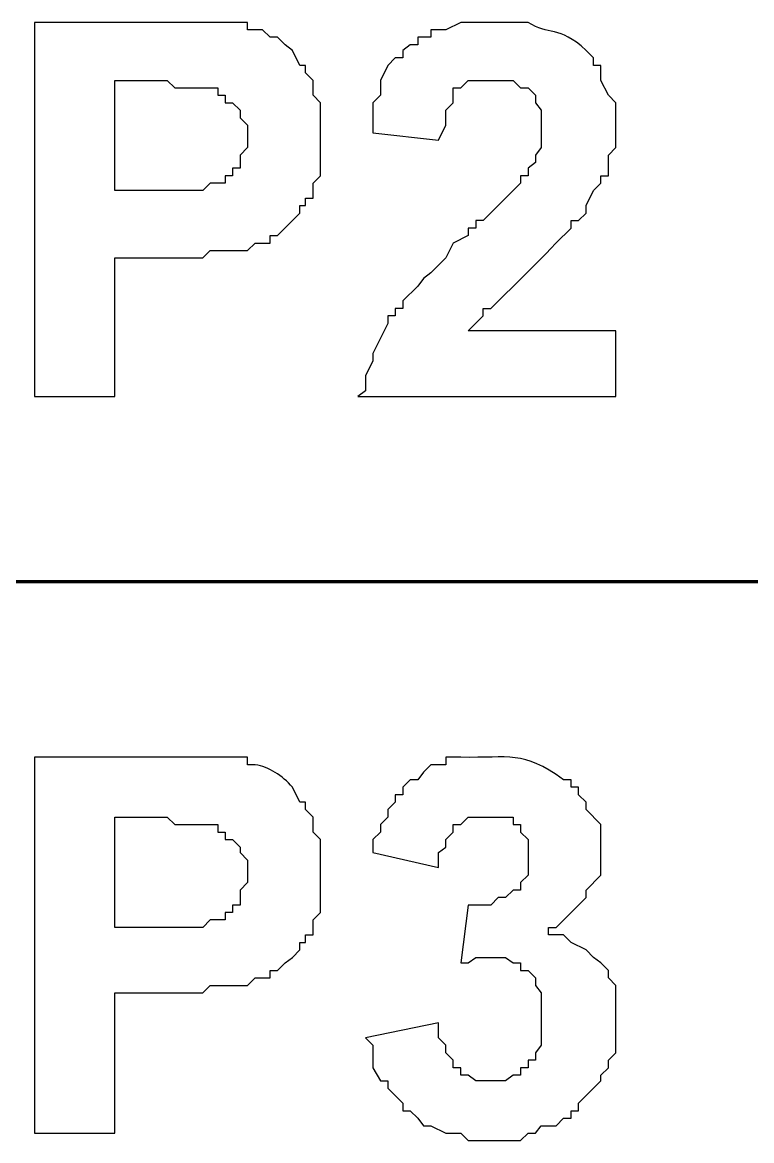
# Model space of a CAD drawing. Header units: millimetres. Extents: x -109 to -14.2, y -107.5 to -24.7.
# Drawn here: x -78.989 to -76.472, y -52.803 to -48.943 of the extents above; entities that cross this region are included whole.
import ezdxf

# ---------------------------------------------------------------- set-up
doc = ezdxf.new("R2010")
doc.units = ezdxf.units.MM
doc.header["$MEASUREMENT"] = 0
doc.layers.add('layer 1', color=7, linetype='Continuous')

msp = doc.modelspace()

# ---------------------------------------------------------------- linework, layer by layer
at = {"layer": 'layer 1', "color": 0}
for points, knots in [([(-78.947, -50.2341), (-78.947, -50.2341), (-78.947, -48.9434), (-78.947, -48.9434), (-78.947, -48.9434), (-78.947, -48.9434), (-78.5146, -48.9434), (-78.5146, -48.9434), (-78.5146, -48.9434), (-78.4221, -48.9434), (-78.3296, -48.9434), (-78.2371, -48.9434), (-78.2371, -48.9434), (-78.2371, -48.9434), (-78.2113, -48.9434), (-78.2113, -48.9434), (-78.2113, -48.9434), (-78.2113, -48.9434), (-78.2113, -48.9692), (-78.2113, -48.9692), (-78.2113, -48.9692), (-78.2113, -48.9692), (-78.1597, -48.9692), (-78.1597, -48.9692), (-78.1597, -48.9692), (-78.1597, -48.9692), (-78.1339, -48.995), (-78.1339, -48.995), (-78.1339, -48.995), (-78.1339, -48.995), (-78.108, -48.995), (-78.108, -48.995), (-78.108, -48.995), (-78.108, -48.995), (-78.0822, -49.0209), (-78.0822, -49.0209), (-78.0822, -49.0209), (-78.0822, -49.0209), (-78.0564, -49.0402), (-78.0564, -49.0402), (-78.0564, -49.0402), (-78.0564, -49.0402), (-78.0306, -49.0918), (-78.0306, -49.0918), (-78.0306, -49.0918), (-78.0306, -49.0918), (-78.0112, -49.0918), (-78.0112, -49.0918), (-78.0112, -49.0918), (-78.0112, -49.0918), (-78.0112, -49.1177), (-78.0112, -49.1177), (-78.0112, -49.1177), (-78.0112, -49.1177), (-77.9854, -49.1435), (-77.9854, -49.1435), (-77.9854, -49.1435), (-77.9854, -49.1435), (-77.9854, -49.1951), (-77.9854, -49.1951), (-77.9854, -49.1951), (-77.9854, -49.1951), (-77.9596, -49.2209), (-77.9596, -49.2209), (-77.9596, -49.2209), (-77.9596, -49.2209), (-77.9596, -49.4726), (-77.9596, -49.4726), (-77.9596, -49.4726), (-77.9596, -49.4726), (-77.9854, -49.4984), (-77.9854, -49.4984), (-77.9854, -49.4984), (-77.9854, -49.4984), (-77.9854, -49.5501), (-77.9854, -49.5501), (-77.9854, -49.5501), (-77.9854, -49.5501), (-78.0112, -49.5501), (-78.0112, -49.5501), (-78.0112, -49.5501), (-78.0112, -49.5501), (-78.0112, -49.5759), (-78.0112, -49.5759), (-78.0112, -49.5759), (-78.0112, -49.5759), (-78.0306, -49.5759), (-78.0306, -49.5759), (-78.0306, -49.5759), (-78.0306, -49.5759), (-78.0306, -49.6017), (-78.0306, -49.6017), (-78.0306, -49.6017), (-78.0306, -49.6017), (-78.108, -49.6791), (-78.108, -49.6791), (-78.108, -49.6791), (-78.108, -49.6791), (-78.1339, -49.6791), (-78.1339, -49.6791), (-78.1339, -49.6791), (-78.1339, -49.6791), (-78.1339, -49.7049), (-78.1339, -49.7049), (-78.1339, -49.7049), (-78.1339, -49.7049), (-78.1855, -49.7049), (-78.1855, -49.7049), (-78.1855, -49.7049), (-78.1855, -49.7049), (-78.2113, -49.7307), (-78.2113, -49.7307), (-78.2113, -49.7307), (-78.2113, -49.7307), (-78.3404, -49.7307), (-78.3404, -49.7307), (-78.3404, -49.7307), (-78.3404, -49.7307), (-78.3662, -49.7566), (-78.3662, -49.7566), (-78.3662, -49.7566), (-78.3662, -49.7566), (-78.6695, -49.7566), (-78.6695, -49.7566), (-78.6695, -49.7566), (-78.6695, -49.7566), (-78.6695, -50.2341), (-78.6695, -50.2341), (-78.6695, -50.2341), (-78.6695, -50.2341), (-78.947, -50.2341), (-78.947, -50.2341)], [0, 0, 0, 0, 0.029412, 0.029412, 0.029412, 0.029412, 0.058824, 0.058824, 0.058824, 0.058824, 0.088235, 0.088235, 0.088235, 0.088235, 0.117647, 0.117647, 0.117647, 0.117647, 0.147059, 0.147059, 0.147059, 0.147059, 0.176471, 0.176471, 0.176471, 0.176471, 0.205882, 0.205882, 0.205882, 0.205882, 0.235294, 0.235294, 0.235294, 0.235294, 0.264706, 0.264706, 0.264706, 0.264706, 0.294118, 0.294118, 0.294118, 0.294118, 0.323529, 0.323529, 0.323529, 0.323529, 0.352941, 0.352941, 0.352941, 0.352941, 0.382353, 0.382353, 0.382353, 0.382353, 0.411765, 0.411765, 0.411765, 0.411765, 0.441176, 0.441176, 0.441176, 0.441176, 0.470588, 0.470588, 0.470588, 0.470588, 0.5, 0.5, 0.5, 0.5, 0.529412, 0.529412, 0.529412, 0.529412, 0.558824, 0.558824, 0.558824, 0.558824, 0.588235, 0.588235, 0.588235, 0.588235, 0.617647, 0.617647, 0.617647, 0.617647, 0.647059, 0.647059, 0.647059, 0.647059, 0.676471, 0.676471, 0.676471, 0.676471, 0.705882, 0.705882, 0.705882, 0.705882, 0.735294, 0.735294, 0.735294, 0.735294, 0.764706, 0.764706, 0.764706, 0.764706, 0.794118, 0.794118, 0.794118, 0.794118, 0.823529, 0.823529, 0.823529, 0.823529, 0.852941, 0.852941, 0.852941, 0.852941, 0.882353, 0.882353, 0.882353, 0.882353, 0.911765, 0.911765, 0.911765, 0.911765, 0.941176, 0.941176, 0.941176, 0.941176, 1, 1, 1, 1]), ([(-76.94, -50.0082), (-76.94, -50.0082), (-76.94, -50.2341), (-76.94, -50.2341), (-76.94, -50.2341), (-76.94, -50.2341), (-77.8306, -50.2341), (-77.8306, -50.2341), (-77.8306, -50.2341), (-77.8306, -50.2341), (-77.8047, -50.2147), (-77.8047, -50.2147), (-77.8047, -50.2147), (-77.8047, -50.2147), (-77.8047, -50.1631), (-77.8047, -50.1631), (-77.8047, -50.1631), (-77.8047, -50.1631), (-77.7789, -50.1115), (-77.7789, -50.1115), (-77.7789, -50.1115), (-77.7789, -50.1115), (-77.7789, -50.0857), (-77.7789, -50.0857), (-77.7789, -50.0857), (-77.7789, -50.0857), (-77.7273, -49.9824), (-77.7273, -49.9824), (-77.7273, -49.9824), (-77.7273, -49.9824), (-77.7273, -49.9566), (-77.7273, -49.9566), (-77.7273, -49.9566), (-77.7273, -49.9566), (-77.7015, -49.9566), (-77.7015, -49.9566), (-77.7015, -49.9566), (-77.7015, -49.9566), (-77.7015, -49.9308), (-77.7015, -49.9308), (-77.7015, -49.9308), (-77.7015, -49.9308), (-77.6757, -49.9308), (-77.6757, -49.9308), (-77.6757, -49.9308), (-77.6757, -49.9308), (-77.6757, -49.905), (-77.6757, -49.905), (-77.6757, -49.905), (-77.6757, -49.905), (-77.624, -49.8534), (-77.624, -49.8534), (-77.624, -49.8534), (-77.624, -49.8534), (-77.6047, -49.8275), (-77.6047, -49.8275), (-77.6047, -49.8275), (-77.6047, -49.8275), (-77.5789, -49.8082), (-77.5789, -49.8082), (-77.5789, -49.8082), (-77.5789, -49.8082), (-77.5272, -49.7566), (-77.5272, -49.7566), (-77.5272, -49.7566), (-77.5272, -49.7566), (-77.5014, -49.7049), (-77.5014, -49.7049), (-77.5014, -49.7049), (-77.5014, -49.7049), (-77.4498, -49.6791), (-77.4498, -49.6791), (-77.4498, -49.6791), (-77.4498, -49.6791), (-77.4498, -49.6533), (-77.4498, -49.6533), (-77.4498, -49.6533), (-77.4498, -49.6533), (-77.424, -49.6533), (-77.424, -49.6533), (-77.424, -49.6533), (-77.424, -49.6533), (-77.424, -49.6275), (-77.424, -49.6275), (-77.424, -49.6275), (-77.424, -49.6275), (-77.3982, -49.6275), (-77.3982, -49.6275), (-77.3982, -49.6275), (-77.3982, -49.6275), (-77.2691, -49.4984), (-77.2691, -49.4984), (-77.2691, -49.4984), (-77.2691, -49.4984), (-77.2691, -49.4726), (-77.2691, -49.4726), (-77.2691, -49.4726), (-77.2691, -49.4726), (-77.2433, -49.4726), (-77.2433, -49.4726), (-77.2433, -49.4726), (-77.2433, -49.4726), (-77.2433, -49.4468), (-77.2433, -49.4468), (-77.2433, -49.4468), (-77.2433, -49.4468), (-77.2175, -49.4274), (-77.2175, -49.4274), (-77.2175, -49.4274), (-77.2175, -49.4274), (-77.2175, -49.4016), (-77.2175, -49.4016), (-77.2175, -49.4016), (-77.2175, -49.4016), (-77.1981, -49.3758), (-77.1981, -49.3758), (-77.1981, -49.3758), (-77.1981, -49.3758), (-77.1981, -49.2467), (-77.1981, -49.2467), (-77.1981, -49.2467), (-77.1981, -49.2467), (-77.2175, -49.2209), (-77.2175, -49.2209), (-77.2175, -49.2209), (-77.2175, -49.2209), (-77.2175, -49.1951), (-77.2175, -49.1951), (-77.2175, -49.1951), (-77.2175, -49.1951), (-77.2433, -49.1693), (-77.2433, -49.1693), (-77.2433, -49.1693), (-77.2433, -49.1693), (-77.2691, -49.1693), (-77.2691, -49.1693), (-77.2691, -49.1693), (-77.2691, -49.1693), (-77.2949, -49.1435), (-77.2949, -49.1435), (-77.2949, -49.1435), (-77.2949, -49.1435), (-77.4498, -49.1435), (-77.4498, -49.1435), (-77.4498, -49.1435), (-77.4498, -49.1435), (-77.4756, -49.1693), (-77.4756, -49.1693), (-77.4756, -49.1693), (-77.4756, -49.1693), (-77.5014, -49.1693), (-77.5014, -49.1693), (-77.5014, -49.1693), (-77.5014, -49.1693), (-77.5014, -49.2209), (-77.5014, -49.2209), (-77.5014, -49.2209), (-77.5014, -49.2209), (-77.5272, -49.2467), (-77.5272, -49.2467), (-77.5272, -49.2467), (-77.5272, -49.2467), (-77.5272, -49.2984), (-77.5272, -49.2984), (-77.5272, -49.2984), (-77.5272, -49.2984), (-77.553, -49.35), (-77.553, -49.35), (-77.553, -49.35), (-77.553, -49.35), (-77.7789, -49.3242), (-77.7789, -49.3242), (-77.7789, -49.3242), (-77.7789, -49.3242), (-77.7789, -49.2209), (-77.7789, -49.2209), (-77.7789, -49.2209), (-77.7789, -49.2209), (-77.7531, -49.1951), (-77.7531, -49.1951), (-77.7531, -49.1951), (-77.7531, -49.1951), (-77.7531, -49.1435), (-77.7531, -49.1435), (-77.7531, -49.1435), (-77.7531, -49.1435), (-77.7273, -49.0918), (-77.7273, -49.0918), (-77.7273, -49.0918), (-77.7273, -49.0918), (-77.7015, -49.066), (-77.7015, -49.066), (-77.7015, -49.066), (-77.7015, -49.066), (-77.6757, -49.066), (-77.6757, -49.066), (-77.6757, -49.066), (-77.6757, -49.066), (-77.6757, -49.0402), (-77.6757, -49.0402), (-77.6757, -49.0402), (-77.6757, -49.0402), (-77.6498, -49.0209), (-77.6498, -49.0209), (-77.6498, -49.0209), (-77.6498, -49.0209), (-77.624, -49.0209), (-77.624, -49.0209), (-77.624, -49.0209), (-77.624, -49.0209), (-77.624, -48.995), (-77.624, -48.995), (-77.624, -48.995), (-77.624, -48.995), (-77.5789, -48.995), (-77.5789, -48.995), (-77.5789, -48.995), (-77.5789, -48.995), (-77.5789, -48.9692), (-77.5789, -48.9692), (-77.5789, -48.9692), (-77.5789, -48.9692), (-77.5272, -48.9692), (-77.5272, -48.9692), (-77.5272, -48.9692), (-77.5272, -48.9692), (-77.4756, -48.9434), (-77.4756, -48.9434), (-77.4756, -48.9434), (-77.4756, -48.9434), (-77.2433, -48.9434), (-77.2433, -48.9434), (-77.2433, -48.9434), (-77.1721, -48.991), (-77.1381, -48.9507), (-77.0432, -49.0402), (-77.0432, -49.0402), (-77.0432, -49.0402), (-77.0174, -49.066), (-77.0174, -49.066), (-77.0174, -49.066), (-77.0174, -49.066), (-77.0174, -49.0918), (-77.0174, -49.0918), (-77.0174, -49.0918), (-77.0174, -49.0918), (-76.9916, -49.0918), (-76.9916, -49.0918), (-76.9916, -49.0918), (-76.9916, -49.0918), (-76.9916, -49.1435), (-76.9916, -49.1435), (-76.9916, -49.1435), (-76.9916, -49.1435), (-76.9658, -49.1951), (-76.9658, -49.1951), (-76.9658, -49.1951), (-76.9658, -49.1951), (-76.94, -49.2209), (-76.94, -49.2209), (-76.94, -49.2209), (-76.94, -49.2209), (-76.94, -49.3758), (-76.94, -49.3758), (-76.94, -49.3758), (-76.94, -49.3758), (-76.9658, -49.4016), (-76.9658, -49.4016), (-76.9658, -49.4016), (-76.9658, -49.4016), (-76.9658, -49.4726), (-76.9658, -49.4726), (-76.9658, -49.4726), (-76.9658, -49.4726), (-76.9916, -49.4726), (-76.9916, -49.4726), (-76.9916, -49.4726), (-76.9916, -49.4726), (-76.9916, -49.4984), (-76.9916, -49.4984), (-76.9916, -49.4984), (-76.9916, -49.4984), (-77.0174, -49.5242), (-77.0174, -49.5242), (-77.0174, -49.5242), (-77.0174, -49.5242), (-77.0432, -49.5759), (-77.0432, -49.5759), (-77.0432, -49.5759), (-77.0432, -49.5759), (-77.0432, -49.6017), (-77.0432, -49.6017), (-77.0432, -49.6017), (-77.0432, -49.6017), (-77.069, -49.6275), (-77.069, -49.6275), (-77.069, -49.6275), (-77.069, -49.6275), (-77.0949, -49.6275), (-77.0949, -49.6275), (-77.0949, -49.6275), (-77.0949, -49.6275), (-77.0949, -49.6533), (-77.0949, -49.6533), (-77.0949, -49.6533), (-77.188, -49.7473), (-77.2775, -49.8384), (-77.3723, -49.9308), (-77.3723, -49.9308), (-77.3723, -49.9308), (-77.3982, -49.9308), (-77.3982, -49.9308), (-77.3982, -49.9308), (-77.3982, -49.9308), (-77.3982, -49.9566), (-77.3982, -49.9566), (-77.3982, -49.9566), (-77.3982, -49.9566), (-77.4498, -50.0082), (-77.4498, -50.0082), (-77.4498, -50.0082), (-77.4498, -50.0082), (-76.94, -50.0082), (-76.94, -50.0082)], [0, 0, 0, 0, 0.012195, 0.012195, 0.012195, 0.012195, 0.02439, 0.02439, 0.02439, 0.02439, 0.036585, 0.036585, 0.036585, 0.036585, 0.04878, 0.04878, 0.04878, 0.04878, 0.060976, 0.060976, 0.060976, 0.060976, 0.073171, 0.073171, 0.073171, 0.073171, 0.085366, 0.085366, 0.085366, 0.085366, 0.097561, 0.097561, 0.097561, 0.097561, 0.109756, 0.109756, 0.109756, 0.109756, 0.121951, 0.121951, 0.121951, 0.121951, 0.134146, 0.134146, 0.134146, 0.134146, 0.146341, 0.146341, 0.146341, 0.146341, 0.158537, 0.158537, 0.158537, 0.158537, 0.170732, 0.170732, 0.170732, 0.170732, 0.182927, 0.182927, 0.182927, 0.182927, 0.195122, 0.195122, 0.195122, 0.195122, 0.207317, 0.207317, 0.207317, 0.207317, 0.219512, 0.219512, 0.219512, 0.219512, 0.231707, 0.231707, 0.231707, 0.231707, 0.243902, 0.243902, 0.243902, 0.243902, 0.256098, 0.256098, 0.256098, 0.256098, 0.268293, 0.268293, 0.268293, 0.268293, 0.280488, 0.280488, 0.280488, 0.280488, 0.292683, 0.292683, 0.292683, 0.292683, 0.304878, 0.304878, 0.304878, 0.304878, 0.317073, 0.317073, 0.317073, 0.317073, 0.329268, 0.329268, 0.329268, 0.329268, 0.341463, 0.341463, 0.341463, 0.341463, 0.353659, 0.353659, 0.353659, 0.353659, 0.365854, 0.365854, 0.365854, 0.365854, 0.378049, 0.378049, 0.378049, 0.378049, 0.390244, 0.390244, 0.390244, 0.390244, 0.402439, 0.402439, 0.402439, 0.402439, 0.414634, 0.414634, 0.414634, 0.414634, 0.426829, 0.426829, 0.426829, 0.426829, 0.439024, 0.439024, 0.439024, 0.439024, 0.45122, 0.45122, 0.45122, 0.45122, 0.463415, 0.463415, 0.463415, 0.463415, 0.47561, 0.47561, 0.47561, 0.47561, 0.487805, 0.487805, 0.487805, 0.487805, 0.5, 0.5, 0.5, 0.5, 0.512195, 0.512195, 0.512195, 0.512195, 0.52439, 0.52439, 0.52439, 0.52439, 0.536585, 0.536585, 0.536585, 0.536585, 0.54878, 0.54878, 0.54878, 0.54878, 0.560976, 0.560976, 0.560976, 0.560976, 0.573171, 0.573171, 0.573171, 0.573171, 0.585366, 0.585366, 0.585366, 0.585366, 0.597561, 0.597561, 0.597561, 0.597561, 0.609756, 0.609756, 0.609756, 0.609756, 0.621951, 0.621951, 0.621951, 0.621951, 0.634146, 0.634146, 0.634146, 0.634146, 0.646341, 0.646341, 0.646341, 0.646341, 0.658537, 0.658537, 0.658537, 0.658537, 0.670732, 0.670732, 0.670732, 0.670732, 0.682927, 0.682927, 0.682927, 0.682927, 0.695122, 0.695122, 0.695122, 0.695122, 0.707317, 0.707317, 0.707317, 0.707317, 0.719512, 0.719512, 0.719512, 0.719512, 0.731707, 0.731707, 0.731707, 0.731707, 0.743902, 0.743902, 0.743902, 0.743902, 0.756098, 0.756098, 0.756098, 0.756098, 0.768293, 0.768293, 0.768293, 0.768293, 0.780488, 0.780488, 0.780488, 0.780488, 0.792683, 0.792683, 0.792683, 0.792683, 0.804878, 0.804878, 0.804878, 0.804878, 0.817073, 0.817073, 0.817073, 0.817073, 0.829268, 0.829268, 0.829268, 0.829268, 0.841463, 0.841463, 0.841463, 0.841463, 0.853659, 0.853659, 0.853659, 0.853659, 0.865854, 0.865854, 0.865854, 0.865854, 0.878049, 0.878049, 0.878049, 0.878049, 0.890244, 0.890244, 0.890244, 0.890244, 0.902439, 0.902439, 0.902439, 0.902439, 0.914634, 0.914634, 0.914634, 0.914634, 0.926829, 0.926829, 0.926829, 0.926829, 0.939024, 0.939024, 0.939024, 0.939024, 0.95122, 0.95122, 0.95122, 0.95122, 0.963415, 0.963415, 0.963415, 0.963415, 0.97561, 0.97561, 0.97561, 0.97561, 1, 1, 1, 1]), ([(-78.6695, -49.1435), (-78.6695, -49.1435), (-78.6695, -49.5242), (-78.6695, -49.5242), (-78.6695, -49.5242), (-78.6695, -49.5242), (-78.3662, -49.5242), (-78.3662, -49.5242), (-78.3662, -49.5242), (-78.3662, -49.5242), (-78.3404, -49.4984), (-78.3404, -49.4984), (-78.3404, -49.4984), (-78.3404, -49.4984), (-78.2887, -49.4984), (-78.2887, -49.4984), (-78.2887, -49.4984), (-78.2887, -49.4984), (-78.2887, -49.4726), (-78.2887, -49.4726), (-78.2887, -49.4726), (-78.2887, -49.4726), (-78.2629, -49.4726), (-78.2629, -49.4726), (-78.2629, -49.4726), (-78.2629, -49.4726), (-78.2629, -49.4468), (-78.2629, -49.4468), (-78.2629, -49.4468), (-78.2629, -49.4468), (-78.2371, -49.4468), (-78.2371, -49.4468), (-78.2371, -49.4468), (-78.2371, -49.4468), (-78.2371, -49.4016), (-78.2371, -49.4016), (-78.2371, -49.4016), (-78.2371, -49.4016), (-78.2113, -49.3758), (-78.2113, -49.3758), (-78.2113, -49.3758), (-78.2113, -49.3758), (-78.2113, -49.2984), (-78.2113, -49.2984), (-78.2113, -49.2984), (-78.2113, -49.2984), (-78.2371, -49.2726), (-78.2371, -49.2726), (-78.2371, -49.2726), (-78.2371, -49.2726), (-78.2371, -49.2467), (-78.2371, -49.2467), (-78.2371, -49.2467), (-78.2371, -49.2467), (-78.2629, -49.2209), (-78.2629, -49.2209), (-78.2629, -49.2209), (-78.2629, -49.2209), (-78.2887, -49.2209), (-78.2887, -49.2209), (-78.2887, -49.2209), (-78.2887, -49.2209), (-78.2887, -49.1951), (-78.2887, -49.1951), (-78.2887, -49.1951), (-78.2887, -49.1951), (-78.3146, -49.1951), (-78.3146, -49.1951), (-78.3146, -49.1951), (-78.3146, -49.1951), (-78.3146, -49.1693), (-78.3146, -49.1693), (-78.3146, -49.1693), (-78.3146, -49.1693), (-78.463, -49.1693), (-78.463, -49.1693), (-78.463, -49.1693), (-78.463, -49.1693), (-78.4888, -49.1435), (-78.4888, -49.1435), (-78.4888, -49.1435), (-78.4888, -49.1435), (-78.5404, -49.1435), (-78.5404, -49.1435), (-78.5404, -49.1435), (-78.5404, -49.1435), (-78.6695, -49.1435), (-78.6695, -49.1435)], [0, 0, 0, 0, 0.043478, 0.043478, 0.043478, 0.043478, 0.086957, 0.086957, 0.086957, 0.086957, 0.130435, 0.130435, 0.130435, 0.130435, 0.173913, 0.173913, 0.173913, 0.173913, 0.217391, 0.217391, 0.217391, 0.217391, 0.26087, 0.26087, 0.26087, 0.26087, 0.304348, 0.304348, 0.304348, 0.304348, 0.347826, 0.347826, 0.347826, 0.347826, 0.391304, 0.391304, 0.391304, 0.391304, 0.434783, 0.434783, 0.434783, 0.434783, 0.478261, 0.478261, 0.478261, 0.478261, 0.521739, 0.521739, 0.521739, 0.521739, 0.565217, 0.565217, 0.565217, 0.565217, 0.608696, 0.608696, 0.608696, 0.608696, 0.652174, 0.652174, 0.652174, 0.652174, 0.695652, 0.695652, 0.695652, 0.695652, 0.73913, 0.73913, 0.73913, 0.73913, 0.782609, 0.782609, 0.782609, 0.782609, 0.826087, 0.826087, 0.826087, 0.826087, 0.869565, 0.869565, 0.869565, 0.869565, 0.913043, 0.913043, 0.913043, 0.913043, 1, 1, 1, 1]), ([(-78.947, -52.7768), (-78.947, -52.7768), (-78.947, -51.4796), (-78.947, -51.4796), (-78.947, -51.4796), (-78.947, -51.4796), (-78.5146, -51.4796), (-78.5146, -51.4796), (-78.5146, -51.4796), (-78.4221, -51.4796), (-78.3296, -51.4796), (-78.2371, -51.4796), (-78.2371, -51.4796), (-78.2371, -51.4796), (-78.2113, -51.4796), (-78.2113, -51.4796), (-78.2113, -51.4796), (-78.2113, -51.4796), (-78.2113, -51.5055), (-78.2113, -51.5055), (-78.2113, -51.5055), (-78.2113, -51.5055), (-78.1855, -51.5055), (-78.1855, -51.5055), (-78.1855, -51.5055), (-78.1367, -51.5129), (-78.0918, -51.5428), (-78.0564, -51.5829), (-78.0564, -51.5829), (-78.0564, -51.5829), (-78.0306, -51.6345), (-78.0306, -51.6345), (-78.0306, -51.6345), (-78.0306, -51.6345), (-78.0112, -51.6345), (-78.0112, -51.6345), (-78.0112, -51.6345), (-78.0112, -51.6345), (-78.0112, -51.6603), (-78.0112, -51.6603), (-78.0112, -51.6603), (-78.0112, -51.6603), (-77.9854, -51.6861), (-77.9854, -51.6861), (-77.9854, -51.6861), (-77.9854, -51.6861), (-77.9854, -51.7378), (-77.9854, -51.7378), (-77.9854, -51.7378), (-77.9854, -51.7378), (-77.9596, -51.7636), (-77.9596, -51.7636), (-77.9596, -51.7636), (-77.9596, -51.7636), (-77.9596, -52.0153), (-77.9596, -52.0153), (-77.9596, -52.0153), (-77.9596, -52.0153), (-77.9854, -52.0411), (-77.9854, -52.0411), (-77.9854, -52.0411), (-77.9854, -52.0411), (-77.9854, -52.0927), (-77.9854, -52.0927), (-77.9854, -52.0927), (-77.9854, -52.0927), (-78.0112, -52.0927), (-78.0112, -52.0927), (-78.0112, -52.0927), (-78.0112, -52.0927), (-78.0112, -52.1185), (-78.0112, -52.1185), (-78.0112, -52.1185), (-78.0112, -52.1185), (-78.0306, -52.1185), (-78.0306, -52.1185), (-78.0306, -52.1185), (-78.0306, -52.1185), (-78.0306, -52.1444), (-78.0306, -52.1444), (-78.0306, -52.1444), (-78.0306, -52.1444), (-78.0564, -52.1702), (-78.0564, -52.1702), (-78.0564, -52.1702), (-78.0564, -52.1702), (-78.0822, -52.1895), (-78.0822, -52.1895), (-78.0822, -52.1895), (-78.0822, -52.1895), (-78.108, -52.2153), (-78.108, -52.2153), (-78.108, -52.2153), (-78.108, -52.2153), (-78.1339, -52.2153), (-78.1339, -52.2153), (-78.1339, -52.2153), (-78.1339, -52.2153), (-78.1339, -52.2412), (-78.1339, -52.2412), (-78.1339, -52.2412), (-78.1339, -52.2412), (-78.1855, -52.2412), (-78.1855, -52.2412), (-78.1855, -52.2412), (-78.1855, -52.2412), (-78.2113, -52.267), (-78.2113, -52.267), (-78.2113, -52.267), (-78.2113, -52.267), (-78.3404, -52.267), (-78.3404, -52.267), (-78.3404, -52.267), (-78.3404, -52.267), (-78.3662, -52.2928), (-78.3662, -52.2928), (-78.3662, -52.2928), (-78.3662, -52.2928), (-78.6695, -52.2928), (-78.6695, -52.2928), (-78.6695, -52.2928), (-78.6695, -52.2928), (-78.6695, -52.7768), (-78.6695, -52.7768), (-78.6695, -52.7768), (-78.6695, -52.7768), (-78.947, -52.7768), (-78.947, -52.7768)], [0, 0, 0, 0, 0.030303, 0.030303, 0.030303, 0.030303, 0.060606, 0.060606, 0.060606, 0.060606, 0.090909, 0.090909, 0.090909, 0.090909, 0.121212, 0.121212, 0.121212, 0.121212, 0.151515, 0.151515, 0.151515, 0.151515, 0.181818, 0.181818, 0.181818, 0.181818, 0.212121, 0.212121, 0.212121, 0.212121, 0.242424, 0.242424, 0.242424, 0.242424, 0.272727, 0.272727, 0.272727, 0.272727, 0.30303, 0.30303, 0.30303, 0.30303, 0.333333, 0.333333, 0.333333, 0.333333, 0.363636, 0.363636, 0.363636, 0.363636, 0.393939, 0.393939, 0.393939, 0.393939, 0.424242, 0.424242, 0.424242, 0.424242, 0.454545, 0.454545, 0.454545, 0.454545, 0.484848, 0.484848, 0.484848, 0.484848, 0.515152, 0.515152, 0.515152, 0.515152, 0.545455, 0.545455, 0.545455, 0.545455, 0.575758, 0.575758, 0.575758, 0.575758, 0.606061, 0.606061, 0.606061, 0.606061, 0.636364, 0.636364, 0.636364, 0.636364, 0.666667, 0.666667, 0.666667, 0.666667, 0.69697, 0.69697, 0.69697, 0.69697, 0.727273, 0.727273, 0.727273, 0.727273, 0.757576, 0.757576, 0.757576, 0.757576, 0.787879, 0.787879, 0.787879, 0.787879, 0.818182, 0.818182, 0.818182, 0.818182, 0.848485, 0.848485, 0.848485, 0.848485, 0.878788, 0.878788, 0.878788, 0.878788, 0.909091, 0.909091, 0.909091, 0.909091, 0.939394, 0.939394, 0.939394, 0.939394, 1, 1, 1, 1]), ([(-77.8047, -52.4477), (-77.8047, -52.4477), (-77.553, -52.396), (-77.553, -52.396), (-77.553, -52.396), (-77.553, -52.396), (-77.553, -52.4477), (-77.553, -52.4477), (-77.553, -52.4477), (-77.553, -52.4477), (-77.5272, -52.4735), (-77.5272, -52.4735), (-77.5272, -52.4735), (-77.5272, -52.4735), (-77.5272, -52.4993), (-77.5272, -52.4993), (-77.5272, -52.4993), (-77.5272, -52.4993), (-77.5014, -52.5251), (-77.5014, -52.5251), (-77.5014, -52.5251), (-77.5014, -52.5251), (-77.5014, -52.5509), (-77.5014, -52.5509), (-77.5014, -52.5509), (-77.5014, -52.5509), (-77.4756, -52.5509), (-77.4756, -52.5509), (-77.4756, -52.5509), (-77.4756, -52.5509), (-77.4756, -52.5767), (-77.4756, -52.5767), (-77.4756, -52.5767), (-77.4756, -52.5767), (-77.4498, -52.5767), (-77.4498, -52.5767), (-77.4498, -52.5767), (-77.4498, -52.5767), (-77.424, -52.5961), (-77.424, -52.5961), (-77.424, -52.5961), (-77.424, -52.5961), (-77.3207, -52.5961), (-77.3207, -52.5961), (-77.3207, -52.5961), (-77.3207, -52.5961), (-77.2949, -52.5767), (-77.2949, -52.5767), (-77.2949, -52.5767), (-77.2949, -52.5767), (-77.2691, -52.5767), (-77.2691, -52.5767), (-77.2691, -52.5767), (-77.2691, -52.5767), (-77.2691, -52.5509), (-77.2691, -52.5509), (-77.2691, -52.5509), (-77.2691, -52.5509), (-77.2433, -52.5509), (-77.2433, -52.5509), (-77.2433, -52.5509), (-77.2433, -52.5509), (-77.2433, -52.5251), (-77.2433, -52.5251), (-77.2433, -52.5251), (-77.2433, -52.5251), (-77.2175, -52.5251), (-77.2175, -52.5251), (-77.2175, -52.5251), (-77.2175, -52.5251), (-77.2175, -52.4993), (-77.2175, -52.4993), (-77.2175, -52.4993), (-77.2175, -52.4993), (-77.1981, -52.4735), (-77.1981, -52.4735), (-77.1981, -52.4735), (-77.1981, -52.4735), (-77.1981, -52.2928), (-77.1981, -52.2928), (-77.1981, -52.2928), (-77.1981, -52.2928), (-77.2175, -52.267), (-77.2175, -52.267), (-77.2175, -52.267), (-77.2175, -52.267), (-77.2175, -52.2412), (-77.2175, -52.2412), (-77.2175, -52.2412), (-77.2175, -52.2412), (-77.2433, -52.2153), (-77.2433, -52.2153), (-77.2433, -52.2153), (-77.2433, -52.2153), (-77.2691, -52.2153), (-77.2691, -52.2153), (-77.2691, -52.2153), (-77.2691, -52.2153), (-77.2691, -52.1895), (-77.2691, -52.1895), (-77.2691, -52.1895), (-77.2691, -52.1895), (-77.2949, -52.1895), (-77.2949, -52.1895), (-77.2949, -52.1895), (-77.2949, -52.1895), (-77.3207, -52.1702), (-77.3207, -52.1702), (-77.3207, -52.1702), (-77.3207, -52.1702), (-77.424, -52.1702), (-77.424, -52.1702), (-77.424, -52.1702), (-77.424, -52.1702), (-77.4498, -52.1895), (-77.4498, -52.1895), (-77.4498, -52.1895), (-77.4498, -52.1895), (-77.4756, -52.1895), (-77.4756, -52.1895), (-77.4756, -52.1895), (-77.4756, -52.1895), (-77.4498, -51.9895), (-77.4498, -51.9895), (-77.4498, -51.9895), (-77.4498, -51.9895), (-77.3723, -51.9895), (-77.3723, -51.9895), (-77.3723, -51.9895), (-77.3723, -51.9895), (-77.3465, -51.9637), (-77.3465, -51.9637), (-77.3465, -51.9637), (-77.3465, -51.9637), (-77.3207, -51.9637), (-77.3207, -51.9637), (-77.3207, -51.9637), (-77.3207, -51.9637), (-77.2949, -51.9378), (-77.2949, -51.9378), (-77.2949, -51.9378), (-77.2949, -51.9378), (-77.2691, -51.9378), (-77.2691, -51.9378), (-77.2691, -51.9378), (-77.2691, -51.9378), (-77.2691, -51.912), (-77.2691, -51.912), (-77.2691, -51.912), (-77.2691, -51.912), (-77.2433, -51.8862), (-77.2433, -51.8862), (-77.2433, -51.8862), (-77.2433, -51.8862), (-77.2433, -51.7636), (-77.2433, -51.7636), (-77.2433, -51.7636), (-77.2433, -51.7636), (-77.2691, -51.7378), (-77.2691, -51.7378), (-77.2691, -51.7378), (-77.2691, -51.7378), (-77.2691, -51.712), (-77.2691, -51.712), (-77.2691, -51.712), (-77.2691, -51.712), (-77.2949, -51.712), (-77.2949, -51.712), (-77.2949, -51.712), (-77.2949, -51.712), (-77.2949, -51.6861), (-77.2949, -51.6861), (-77.2949, -51.6861), (-77.2949, -51.6861), (-77.4498, -51.6861), (-77.4498, -51.6861), (-77.4498, -51.6861), (-77.4498, -51.6861), (-77.4756, -51.712), (-77.4756, -51.712), (-77.4756, -51.712), (-77.4756, -51.712), (-77.5014, -51.712), (-77.5014, -51.712), (-77.5014, -51.712), (-77.5014, -51.712), (-77.5014, -51.7378), (-77.5014, -51.7378), (-77.5014, -51.7378), (-77.5014, -51.7378), (-77.5272, -51.7636), (-77.5272, -51.7636), (-77.5272, -51.7636), (-77.5272, -51.7636), (-77.5272, -51.7894), (-77.5272, -51.7894), (-77.5272, -51.7894), (-77.5272, -51.7894), (-77.553, -51.8088), (-77.553, -51.8088), (-77.553, -51.8088), (-77.553, -51.8088), (-77.553, -51.8604), (-77.553, -51.8604), (-77.553, -51.8604), (-77.553, -51.8604), (-77.7789, -51.8088), (-77.7789, -51.8088), (-77.7789, -51.8088), (-77.7789, -51.8088), (-77.7789, -51.7636), (-77.7789, -51.7636), (-77.7789, -51.7636), (-77.7789, -51.7636), (-77.7531, -51.7378), (-77.7531, -51.7378), (-77.7531, -51.7378), (-77.7531, -51.7378), (-77.7531, -51.712), (-77.7531, -51.712), (-77.7531, -51.712), (-77.7531, -51.712), (-77.7273, -51.6861), (-77.7273, -51.6861), (-77.7273, -51.6861), (-77.7273, -51.6861), (-77.7273, -51.6603), (-77.7273, -51.6603), (-77.7273, -51.6603), (-77.7273, -51.6603), (-77.7015, -51.6345), (-77.7015, -51.6345), (-77.7015, -51.6345), (-77.7015, -51.6345), (-77.7015, -51.6087), (-77.7015, -51.6087), (-77.7015, -51.6087), (-77.7015, -51.6087), (-77.6757, -51.6087), (-77.6757, -51.6087), (-77.6757, -51.6087), (-77.6757, -51.6087), (-77.6757, -51.5829), (-77.6757, -51.5829), (-77.6757, -51.5829), (-77.6757, -51.5829), (-77.6498, -51.5571), (-77.6498, -51.5571), (-77.6498, -51.5571), (-77.6498, -51.5571), (-77.624, -51.5571), (-77.624, -51.5571), (-77.624, -51.5571), (-77.624, -51.5571), (-77.6047, -51.5313), (-77.6047, -51.5313), (-77.6047, -51.5313), (-77.6047, -51.5313), (-77.5789, -51.5055), (-77.5789, -51.5055), (-77.5789, -51.5055), (-77.5789, -51.5055), (-77.5272, -51.5055), (-77.5272, -51.5055), (-77.5272, -51.5055), (-77.5272, -51.5055), (-77.5272, -51.4796), (-77.5272, -51.4796), (-77.5272, -51.4796), (-77.5272, -51.4796), (-77.4756, -51.4796), (-77.4756, -51.4796), (-77.4756, -51.4796), (-77.3024, -51.4835), (-77.2668, -51.4537), (-77.1206, -51.5571), (-77.1206, -51.5571), (-77.1206, -51.5571), (-77.0949, -51.5571), (-77.0949, -51.5571), (-77.0949, -51.5571), (-77.0949, -51.5571), (-77.0949, -51.5829), (-77.0949, -51.5829), (-77.0949, -51.5829), (-77.0949, -51.5829), (-77.069, -51.5829), (-77.069, -51.5829), (-77.069, -51.5829), (-77.069, -51.5829), (-77.069, -51.6087), (-77.069, -51.6087), (-77.069, -51.6087), (-77.069, -51.6087), (-77.0432, -51.6345), (-77.0432, -51.6345), (-77.0432, -51.6345), (-77.0432, -51.6345), (-77.0432, -51.6603), (-77.0432, -51.6603), (-77.0432, -51.6603), (-77.0432, -51.6603), (-76.9916, -51.712), (-76.9916, -51.712), (-76.9916, -51.712), (-76.9916, -51.712), (-76.9916, -51.8862), (-76.9916, -51.8862), (-76.9916, -51.8862), (-76.9916, -51.8862), (-77.0432, -51.9378), (-77.0432, -51.9378), (-77.0432, -51.9378), (-77.0432, -51.9378), (-77.0432, -51.9637), (-77.0432, -51.9637), (-77.0432, -51.9637), (-77.0432, -51.9637), (-77.1465, -52.0669), (-77.1465, -52.0669), (-77.1465, -52.0669), (-77.1465, -52.0669), (-77.1723, -52.0669), (-77.1723, -52.0669), (-77.1723, -52.0669), (-77.1723, -52.0669), (-77.1723, -52.0927), (-77.1723, -52.0927), (-77.1723, -52.0927), (-77.1723, -52.0927), (-77.1206, -52.0927), (-77.1206, -52.0927), (-77.1206, -52.0927), (-77.1206, -52.0927), (-77.0949, -52.1185), (-77.0949, -52.1185), (-77.0949, -52.1185), (-77.0949, -52.1185), (-77.0432, -52.1444), (-77.0432, -52.1444), (-77.0432, -52.1444), (-77.0432, -52.1444), (-77.0174, -52.1702), (-77.0174, -52.1702), (-77.0174, -52.1702), (-77.0174, -52.1702), (-76.9916, -52.1895), (-76.9916, -52.1895), (-76.9916, -52.1895), (-76.9916, -52.1895), (-76.9658, -52.2153), (-76.9658, -52.2153), (-76.9658, -52.2153), (-76.9658, -52.2153), (-76.9658, -52.2412), (-76.9658, -52.2412), (-76.9658, -52.2412), (-76.9658, -52.2412), (-76.94, -52.267), (-76.94, -52.267), (-76.94, -52.267), (-76.94, -52.267), (-76.94, -52.4993), (-76.94, -52.4993), (-76.94, -52.4993), (-76.94, -52.4993), (-76.9658, -52.5251), (-76.9658, -52.5251), (-76.9658, -52.5251), (-76.9658, -52.5251), (-76.9658, -52.5509), (-76.9658, -52.5509), (-76.9658, -52.5509), (-76.9658, -52.5509), (-76.9916, -52.5767), (-76.9916, -52.5767), (-76.9916, -52.5767), (-76.9916, -52.5767), (-76.9916, -52.5961), (-76.9916, -52.5961), (-76.9916, -52.5961), (-76.9916, -52.5961), (-77.069, -52.6735), (-77.069, -52.6735), (-77.069, -52.6735), (-77.069, -52.6735), (-77.069, -52.6994), (-77.069, -52.6994), (-77.069, -52.6994), (-77.069, -52.6994), (-77.0949, -52.6994), (-77.0949, -52.6994), (-77.0949, -52.6994), (-77.0949, -52.6994), (-77.0949, -52.7252), (-77.0949, -52.7252), (-77.0949, -52.7252), (-77.0949, -52.7252), (-77.1206, -52.7252), (-77.1206, -52.7252), (-77.1206, -52.7252), (-77.1206, -52.7252), (-77.1465, -52.751), (-77.1465, -52.751), (-77.1465, -52.751), (-77.1465, -52.751), (-77.1981, -52.751), (-77.1981, -52.751), (-77.1981, -52.751), (-77.1981, -52.751), (-77.2175, -52.7768), (-77.2175, -52.7768), (-77.2175, -52.7768), (-77.2175, -52.7768), (-77.2433, -52.7768), (-77.2433, -52.7768), (-77.2433, -52.7768), (-77.2433, -52.7768), (-77.2691, -52.8026), (-77.2691, -52.8026), (-77.2691, -52.8026), (-77.2691, -52.8026), (-77.4498, -52.8026), (-77.4498, -52.8026), (-77.4498, -52.8026), (-77.4498, -52.8026), (-77.4756, -52.7768), (-77.4756, -52.7768), (-77.4756, -52.7768), (-77.4756, -52.7768), (-77.5272, -52.7768), (-77.5272, -52.7768), (-77.5272, -52.7768), (-77.5272, -52.7768), (-77.5789, -52.751), (-77.5789, -52.751), (-77.5789, -52.751), (-77.5789, -52.751), (-77.6047, -52.751), (-77.6047, -52.751), (-77.6047, -52.751), (-77.6047, -52.751), (-77.624, -52.7252), (-77.624, -52.7252), (-77.624, -52.7252), (-77.624, -52.7252), (-77.6498, -52.6994), (-77.6498, -52.6994), (-77.6498, -52.6994), (-77.6498, -52.6994), (-77.6757, -52.6994), (-77.6757, -52.6994), (-77.6757, -52.6994), (-77.6757, -52.6994), (-77.6757, -52.6735), (-77.6757, -52.6735), (-77.6757, -52.6735), (-77.6757, -52.6735), (-77.7273, -52.6219), (-77.7273, -52.6219), (-77.7273, -52.6219), (-77.7273, -52.6219), (-77.7273, -52.5961), (-77.7273, -52.5961), (-77.7273, -52.5961), (-77.7273, -52.5961), (-77.7531, -52.5961), (-77.7531, -52.5961), (-77.7531, -52.5961), (-77.7531, -52.5961), (-77.7789, -52.5509), (-77.7789, -52.5509), (-77.7789, -52.5509), (-77.7789, -52.5509), (-77.7789, -52.4735), (-77.7789, -52.4735), (-77.7789, -52.4735), (-77.7789, -52.4735), (-77.8047, -52.4477), (-77.8047, -52.4477)], [0, 0, 0, 0, 0.008264, 0.008264, 0.008264, 0.008264, 0.016529, 0.016529, 0.016529, 0.016529, 0.024793, 0.024793, 0.024793, 0.024793, 0.033058, 0.033058, 0.033058, 0.033058, 0.041322, 0.041322, 0.041322, 0.041322, 0.049587, 0.049587, 0.049587, 0.049587, 0.057851, 0.057851, 0.057851, 0.057851, 0.066116, 0.066116, 0.066116, 0.066116, 0.07438, 0.07438, 0.07438, 0.07438, 0.082645, 0.082645, 0.082645, 0.082645, 0.090909, 0.090909, 0.090909, 0.090909, 0.099174, 0.099174, 0.099174, 0.099174, 0.107438, 0.107438, 0.107438, 0.107438, 0.115702, 0.115702, 0.115702, 0.115702, 0.123967, 0.123967, 0.123967, 0.123967, 0.132231, 0.132231, 0.132231, 0.132231, 0.140496, 0.140496, 0.140496, 0.140496, 0.14876, 0.14876, 0.14876, 0.14876, 0.157025, 0.157025, 0.157025, 0.157025, 0.165289, 0.165289, 0.165289, 0.165289, 0.173554, 0.173554, 0.173554, 0.173554, 0.181818, 0.181818, 0.181818, 0.181818, 0.190083, 0.190083, 0.190083, 0.190083, 0.198347, 0.198347, 0.198347, 0.198347, 0.206612, 0.206612, 0.206612, 0.206612, 0.214876, 0.214876, 0.214876, 0.214876, 0.22314, 0.22314, 0.22314, 0.223141, 0.231405, 0.231405, 0.231405, 0.231405, 0.239669, 0.239669, 0.239669, 0.239669, 0.247934, 0.247934, 0.247934, 0.247934, 0.256198, 0.256198, 0.256198, 0.256198, 0.264463, 0.264463, 0.264463, 0.264463, 0.272727, 0.272727, 0.272727, 0.272727, 0.280992, 0.280992, 0.280992, 0.280992, 0.289256, 0.289256, 0.289256, 0.289256, 0.297521, 0.297521, 0.297521, 0.297521, 0.305785, 0.305785, 0.305785, 0.305785, 0.31405, 0.31405, 0.31405, 0.31405, 0.322314, 0.322314, 0.322314, 0.322314, 0.330579, 0.330579, 0.330579, 0.330579, 0.338843, 0.338843, 0.338843, 0.338843, 0.347107, 0.347107, 0.347107, 0.347107, 0.355372, 0.355372, 0.355372, 0.355372, 0.363636, 0.363636, 0.363636, 0.363636, 0.371901, 0.371901, 0.371901, 0.371901, 0.380165, 0.380165, 0.380165, 0.380165, 0.38843, 0.38843, 0.38843, 0.38843, 0.396694, 0.396694, 0.396694, 0.396694, 0.404959, 0.404959, 0.404959, 0.404959, 0.413223, 0.413223, 0.413223, 0.413223, 0.421488, 0.421488, 0.421488, 0.421488, 0.429752, 0.429752, 0.429752, 0.429752, 0.438017, 0.438017, 0.438017, 0.438017, 0.446281, 0.446281, 0.446281, 0.446281, 0.454545, 0.454545, 0.454545, 0.454545, 0.46281, 0.46281, 0.46281, 0.46281, 0.471074, 0.471074, 0.471074, 0.471074, 0.479339, 0.479339, 0.479339, 0.479339, 0.487603, 0.487603, 0.487603, 0.487603, 0.495868, 0.495868, 0.495868, 0.495868, 0.504132, 0.504132, 0.504132, 0.504132, 0.512397, 0.512397, 0.512397, 0.512397, 0.520661, 0.520661, 0.520661, 0.520661, 0.528926, 0.528926, 0.528926, 0.528926, 0.53719, 0.53719, 0.53719, 0.53719, 0.545455, 0.545455, 0.545455, 0.545455, 0.553719, 0.553719, 0.553719, 0.553719, 0.561983, 0.561983, 0.561983, 0.561983, 0.570248, 0.570248, 0.570248, 0.570248, 0.578512, 0.578512, 0.578512, 0.578512, 0.586777, 0.586777, 0.586777, 0.586777, 0.595041, 0.595041, 0.595041, 0.595041, 0.603306, 0.603306, 0.603306, 0.603306, 0.61157, 0.61157, 0.61157, 0.61157, 0.619835, 0.619835, 0.619835, 0.619835, 0.628099, 0.628099, 0.628099, 0.628099, 0.636364, 0.636364, 0.636364, 0.636364, 0.644628, 0.644628, 0.644628, 0.644628, 0.652893, 0.652893, 0.652893, 0.652893, 0.661157, 0.661157, 0.661157, 0.661157, 0.669421, 0.669421, 0.669421, 0.669421, 0.677686, 0.677686, 0.677686, 0.677686, 0.68595, 0.68595, 0.68595, 0.68595, 0.694215, 0.694215, 0.694215, 0.694215, 0.702479, 0.702479, 0.702479, 0.702479, 0.710744, 0.710744, 0.710744, 0.710744, 0.719008, 0.719008, 0.719008, 0.719008, 0.727273, 0.727273, 0.727273, 0.727273, 0.735537, 0.735537, 0.735537, 0.735537, 0.743802, 0.743802, 0.743802, 0.743802, 0.752066, 0.752066, 0.752066, 0.752066, 0.760331, 0.760331, 0.760331, 0.760331, 0.768595, 0.768595, 0.768595, 0.768595, 0.77686, 0.77686, 0.77686, 0.77686, 0.785124, 0.785124, 0.785124, 0.785124, 0.793388, 0.793388, 0.793388, 0.793388, 0.801653, 0.801653, 0.801653, 0.801653, 0.809917, 0.809917, 0.809917, 0.809917, 0.818182, 0.818182, 0.818182, 0.818182, 0.826446, 0.826446, 0.826446, 0.826446, 0.834711, 0.834711, 0.834711, 0.834711, 0.842975, 0.842975, 0.842975, 0.842975, 0.85124, 0.85124, 0.85124, 0.85124, 0.859504, 0.859504, 0.859504, 0.859504, 0.867769, 0.867769, 0.867769, 0.867769, 0.876033, 0.876033, 0.876033, 0.876033, 0.884298, 0.884298, 0.884298, 0.884298, 0.892562, 0.892562, 0.892562, 0.892562, 0.900826, 0.900826, 0.900826, 0.900826, 0.909091, 0.909091, 0.909091, 0.909091, 0.917355, 0.917355, 0.917355, 0.917355, 0.92562, 0.92562, 0.92562, 0.92562, 0.933884, 0.933884, 0.933884, 0.933884, 0.942149, 0.942149, 0.942149, 0.942149, 0.950413, 0.950413, 0.950413, 0.950413, 0.958678, 0.958678, 0.958678, 0.958678, 0.966942, 0.966942, 0.966942, 0.966942, 0.975207, 0.975207, 0.975207, 0.975207, 0.983471, 0.983471, 0.983471, 0.983471, 1, 1, 1, 1]), ([(-78.6695, -51.6861), (-78.6695, -51.6861), (-78.6695, -52.0669), (-78.6695, -52.0669), (-78.6695, -52.0669), (-78.6695, -52.0669), (-78.3662, -52.0669), (-78.3662, -52.0669), (-78.3662, -52.0669), (-78.3662, -52.0669), (-78.3404, -52.0411), (-78.3404, -52.0411), (-78.3404, -52.0411), (-78.3404, -52.0411), (-78.2887, -52.0411), (-78.2887, -52.0411), (-78.2887, -52.0411), (-78.2887, -52.0411), (-78.2887, -52.0153), (-78.2887, -52.0153), (-78.2887, -52.0153), (-78.2887, -52.0153), (-78.2629, -52.0153), (-78.2629, -52.0153), (-78.2629, -52.0153), (-78.2629, -52.0153), (-78.2629, -51.9895), (-78.2629, -51.9895), (-78.2629, -51.9895), (-78.2629, -51.9895), (-78.2371, -51.9895), (-78.2371, -51.9895), (-78.2371, -51.9895), (-78.2371, -51.9895), (-78.2371, -51.9378), (-78.2371, -51.9378), (-78.2371, -51.9378), (-78.2371, -51.9378), (-78.2113, -51.912), (-78.2113, -51.912), (-78.2113, -51.912), (-78.2113, -51.912), (-78.2113, -51.8346), (-78.2113, -51.8346), (-78.2113, -51.8346), (-78.2113, -51.8346), (-78.2371, -51.8088), (-78.2371, -51.8088), (-78.2371, -51.8088), (-78.2371, -51.8088), (-78.2371, -51.7894), (-78.2371, -51.7894), (-78.2371, -51.7894), (-78.2371, -51.7894), (-78.2629, -51.7636), (-78.2629, -51.7636), (-78.2629, -51.7636), (-78.2629, -51.7636), (-78.2887, -51.7636), (-78.2887, -51.7636), (-78.2887, -51.7636), (-78.2887, -51.7636), (-78.2887, -51.7378), (-78.2887, -51.7378), (-78.2887, -51.7378), (-78.2887, -51.7378), (-78.3146, -51.7378), (-78.3146, -51.7378), (-78.3146, -51.7378), (-78.3146, -51.7378), (-78.3146, -51.712), (-78.3146, -51.712), (-78.3146, -51.712), (-78.3146, -51.712), (-78.463, -51.712), (-78.463, -51.712), (-78.463, -51.712), (-78.463, -51.712), (-78.4888, -51.6861), (-78.4888, -51.6861), (-78.4888, -51.6861), (-78.4888, -51.6861), (-78.5404, -51.6861), (-78.5404, -51.6861), (-78.5404, -51.6861), (-78.5404, -51.6861), (-78.6695, -51.6861), (-78.6695, -51.6861)], [0, 0, 0, 0, 0.043478, 0.043478, 0.043478, 0.043478, 0.086957, 0.086957, 0.086957, 0.086957, 0.130435, 0.130435, 0.130435, 0.130435, 0.173913, 0.173913, 0.173913, 0.173913, 0.217391, 0.217391, 0.217391, 0.217391, 0.26087, 0.26087, 0.26087, 0.26087, 0.304348, 0.304348, 0.304348, 0.304348, 0.347826, 0.347826, 0.347826, 0.347826, 0.391304, 0.391304, 0.391304, 0.391304, 0.434783, 0.434783, 0.434783, 0.434783, 0.478261, 0.478261, 0.478261, 0.478261, 0.521739, 0.521739, 0.521739, 0.521739, 0.565217, 0.565217, 0.565217, 0.565217, 0.608696, 0.608696, 0.608696, 0.608696, 0.652174, 0.652174, 0.652174, 0.652174, 0.695652, 0.695652, 0.695652, 0.695652, 0.73913, 0.73913, 0.73913, 0.73913, 0.782609, 0.782609, 0.782609, 0.782609, 0.826087, 0.826087, 0.826087, 0.826087, 0.869565, 0.869565, 0.869565, 0.869565, 0.913043, 0.913043, 0.913043, 0.913043, 1, 1, 1, 1])]:
    msp.add_open_spline(points, degree=3, knots=knots, dxfattribs=at)
at = {"layer": 'layer 1', "color": 0, "lineweight": 80}
msp.add_open_spline([(-80.6507, -50.873), (-80.6507, -50.873), (-72.0095, -50.873), (-72.0095, -50.873)], degree=3, dxfattribs=at)

doc.saveas('drawing.dxf')
